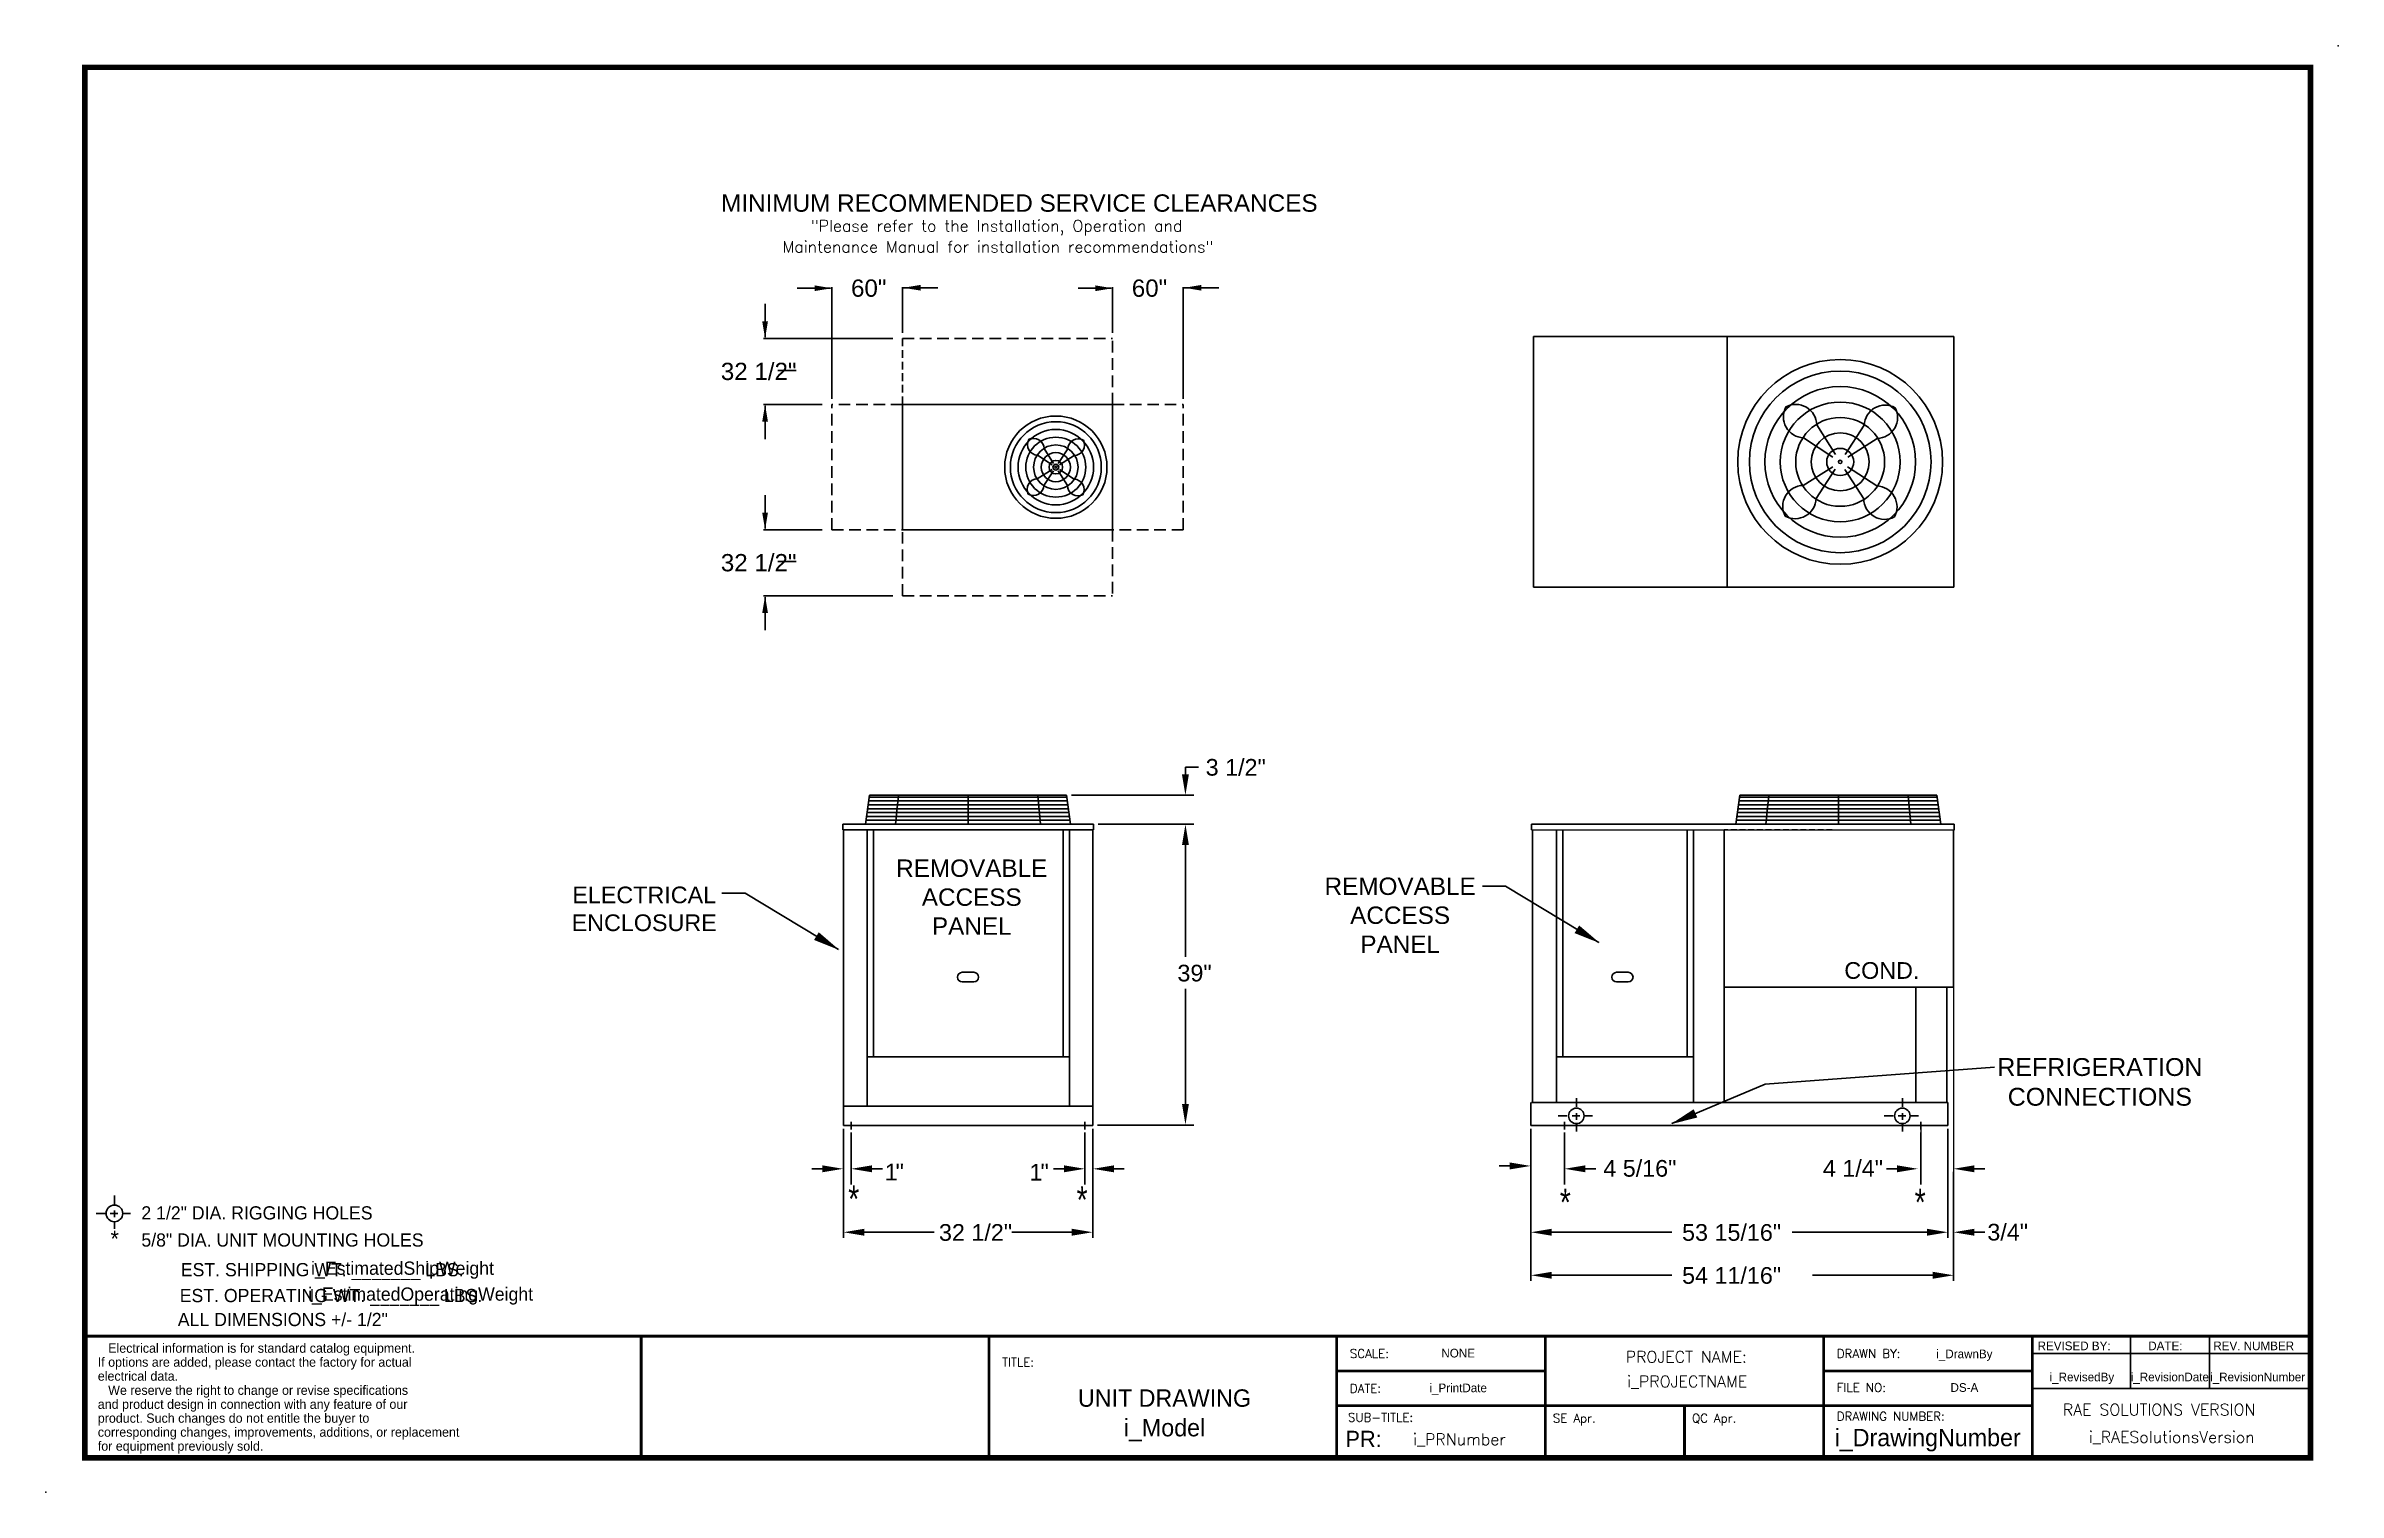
# Model space of a CAD drawing. Extents: x -113 to 184, y -10 to 177.
import ezdxf
from ezdxf.enums import TextEntityAlignment as Align

# ---------------------------------------------------------------- set-up
doc = ezdxf.new("R2010")
doc.units = 0
doc.header["$MEASUREMENT"] = 0
doc.linetypes.add('DASHED', pattern=[0.75, 0.5, -0.25])
doc.linetypes.add('HIDDEN', pattern=[0.375, 0.25, -0.125])
doc.layers.get('0').update_dxf_attribs({"linetype": 'CONTINUOUS'})
doc.styles.add('dimentions', font='ARIAL.TTF')
doc.styles.add('SIMPLEX', font='SIMPLEX')
doc.styles.add('SLDTEXTSTYLE0', font='ARIAL.TTF', dxfattribs={"width": 0.75})

msp = doc.modelspace()

# ---------------------------------------------------------------- linework, layer by layer
at = {"lineweight": 30}
for p, q in [((-13.05, 146.09), (-15.29, 146.09)), ((0.68, 146.15), (2.92, 146.15)), ((23.28, 146.09), (21.04, 146.09)), ((37.01, 146.15), (39.25, 146.15)), ((-19.45, 141.82), (-19.45, 144.05)), ((79.97, 107.39), (79.97, 139.83)), ((79.97, 139.83), (134.35, 139.83)), ((105.02, 107.39), (105.02, 139.83)), ((134.35, 107.39), (134.35, 139.83)), ((-17.78, 135.46), (-15.41, 135.46)), ((-1.67, 114.82), (-1.67, 131.04)), ((-1.67, 131.04), (25.51, 131.04)), ((25.51, 114.82), (25.51, 131.04)), ((-19.45, 128.81), (-19.45, 126.57)), ((119.04, 124.58), (116.62, 128.4)), ((120.29, 124.57), (122.77, 128.35)), ((17.86, 123.42), (16.65, 125.33)), ((18.48, 123.41), (19.72, 125.3)), ((118.7, 124.24), (114.91, 126.72)), ((120.63, 124.23), (124.45, 126.65)), ((17.68, 122.62), (15.77, 121.41)), ((17.69, 123.25), (15.8, 124.49)), ((17.85, 122.45), (16.61, 120.56)), ((18.48, 122.45), (19.69, 120.54)), ((18.65, 123.24), (20.56, 124.45)), ((18.65, 122.62), (20.54, 121.38)), ((118.69, 122.99), (114.87, 120.57)), ((119.03, 122.65), (116.55, 118.87)), ((120.27, 122.64), (122.7, 118.82)), ((120.62, 122.98), (124.4, 120.5)), ((-19.45, 117.06), (-19.45, 119.29)), ((-1.67, 114.82), (25.51, 114.82)), ((-17.78, 110.7), (-15.41, 110.7)), ((79.97, 107.39), (134.35, 107.39)), ((-19.45, 104.05), (-19.45, 101.81)), ((34.94, 83.17), (34.94, 84.09)), ((34.94, 84.09), (36.63, 84.09)), ((-5.94, 80.47), (-6.44, 76.72)), ((-5.97, 80.22), (19.6, 80.22)), ((-5.94, 80.47), (19.56, 80.47)), ((-2.2, 80.47), (-2.56, 76.72)), ((6.81, 80.47), (6.81, 76.72)), ((15.83, 80.47), (16.18, 76.72)), ((19.56, 80.47), (20.06, 76.72)), ((20.18, 80.47), (36.01, 80.47)), ((106.67, 80.47), (106.17, 76.72)), ((132.2, 80.22), (106.64, 80.22)), ((132.17, 80.47), (106.67, 80.47)), ((110.41, 80.47), (110.05, 76.72)), ((119.42, 80.47), (119.42, 76.72)), ((128.44, 80.47), (128.79, 76.72)), ((132.17, 80.47), (132.67, 76.72)), ((-6.37, 77.22), (20, 77.22)), ((-6.3, 77.72), (19.93, 77.72)), ((-6.24, 78.22), (19.86, 78.22)), ((-6.17, 78.72), (19.8, 78.72)), ((-6.1, 79.22), (19.73, 79.22)), ((-6.04, 79.72), (19.66, 79.72)), ((-3.44, 78.22), (17.06, 78.22)), ((132.6, 77.22), (106.24, 77.22)), ((132.54, 77.72), (106.3, 77.72)), ((132.47, 78.22), (106.37, 78.22)), ((132.4, 78.72), (106.44, 78.72)), ((132.34, 79.22), (106.5, 79.22)), ((132.27, 79.72), (106.57, 79.72)), ((129.67, 78.22), (109.17, 78.22)), ((23.03, 76.72), (-9.41, 76.72)), ((-9.41, 76.72), (-9.41, 75.97)), ((-9.41, 75.97), (23.03, 75.97)), ((22.94, 76.72), (-9.31, 76.72)), ((-9.31, 40.21), (-9.31, 75.97)), ((-6.44, 76.72), (20.06, 76.72)), ((-6.25, 75.97), (-6.25, 52.92)), ((-3.44, 76.72), (-4.94, 76.72)), ((19.94, 40.21), (19.94, 75.97)), ((22.94, 40.21), (22.94, 75.97)), ((23.03, 75.97), (23.03, 76.72)), ((23.65, 76.72), (36.01, 76.72)), ((34.94, 74.69), (34.94, 59.54)), ((134.42, 76.71), (79.73, 76.72)), ((79.73, 76.72), (79.73, 75.97)), ((79.73, 76.6), (79.73, 76.55)), ((79.73, 75.97), (134.42, 75.96)), ((79.83, 40.71), (79.83, 75.97)), ((82.95, 75.97), (82.95, 40.71)), ((100.68, 75.97), (100.68, 40.71)), ((104.64, 75.97), (104.64, 40.71)), ((132.67, 76.72), (106.17, 76.72)), ((134.42, 76.71), (119.42, 76.72)), ((129.67, 76.72), (131.17, 76.72)), ((134.33, 75.96), (134.33, 55.61)), ((134.33, 55.73), (134.33, 75.96)), ((134.42, 75.96), (134.42, 76.71)), ((-22.04, 67.8), (-25.04, 67.8)), ((-9.97, 60.51), (-22.04, 67.8)), ((7.56, 57.55), (6.06, 57.55)), ((92.23, 57.55), (90.73, 57.55)), ((6.06, 56.3), (7.56, 56.3)), ((34.94, 39.84), (34.94, 55.39)), ((90.73, 56.3), (92.23, 56.3)), ((132.02, 55.64), (104.64, 55.64)), ((118.64, 55.64), (132.52, 55.64)), ((131.27, 55.64), (118.64, 55.64)), ((129.45, 55.64), (129.45, 40.71)), ((134.33, 55.61), (132.52, 55.61)), ((133.45, 40.71), (133.45, 55.61)), ((-6.25, 52.92), (-6.25, 40.21)), ((-6.19, 46.6), (19.94, 46.6)), ((100.68, 46.6), (82.95, 46.6)), ((22.94, 40.21), (-9.31, 40.21)), ((-9.31, 40.21), (-9.31, 37.71)), ((-9.31, 40.21), (-6.31, 40.21)), ((-6.31, 40.21), (-5.19, 40.21)), ((19.94, 40.21), (18.81, 40.21)), ((22.94, 40.21), (22.94, 37.71)), ((22.94, 37.71), (22.94, 40.21)), ((79.64, 40.71), (79.64, 37.71)), ((79.7, 40.71), (80.95, 40.71)), ((80.95, 40.71), (133.58, 40.71)), ((83.16, 38.96), (84.31, 38.96)), ((84.98, 38.96), (85.95, 38.96)), ((85.52, 41.26), (85.52, 40.13)), ((85.52, 39.33), (85.52, 38.47)), ((86.61, 38.96), (87.6, 38.96)), ((108.77, 40.71), (118.05, 40.71)), ((129.45, 40.71), (108.77, 40.71)), ((125.35, 38.96), (126.5, 38.96)), ((127.17, 38.96), (128.14, 38.96)), ((127.7, 41.26), (127.7, 40.13)), ((127.7, 39.33), (127.7, 38.47)), ((128.8, 38.96), (129.78, 38.96)), ((133.58, 40.71), (133.58, 37.71)), ((-9.31, 37.71), (22.94, 37.71)), ((-9.31, 37.71), (-8.31, 37.71)), ((-9.31, 37.27), (-9.31, 23.16)), ((-8.31, 38.21), (-8.31, 37.21)), ((-8.31, 36.83), (-8.31, 30.08)), ((21.94, 38.21), (21.94, 37.21)), ((21.94, 36.83), (21.94, 30.08)), ((22.94, 37.27), (22.94, 23.16)), ((23.56, 37.77), (36.01, 37.77)), ((133.58, 37.71), (79.64, 37.71)), ((79.64, 37.71), (83.95, 37.71)), ((79.64, 37.71), (83.89, 37.71)), ((79.64, 37.27), (79.64, 23.16)), ((83.98, 38.21), (83.98, 37.21)), ((83.99, 36.83), (83.99, 30.08)), ((85.52, 37.86), (85.52, 36.96)), ((127.7, 37.86), (127.7, 36.96)), ((130.08, 38.21), (130.08, 37.21)), ((133.58, 37.71), (130.08, 37.71)), ((130.08, 36.83), (130.08, 30.08)), ((133.58, 37.27), (133.58, 23.16)), ((-11.38, 32.11), (-13.4, 32.11)), ((-6.29, 32.11), (-4.26, 32.11)), ((19.91, 32.11), (17.89, 32.11)), ((25, 32.11), (27.03, 32.11)), ((77.57, 32.48), (75.55, 32.48)), ((79.64, 31.7), (79.64, 17.59)), ((86.01, 32.11), (88.04, 32.11)), ((127.66, 32.11), (125.64, 32.11)), ((134.33, 31.7), (134.33, 17.59)), ((136.34, 32.11), (138.37, 32.11)), ((-103.64, 28.64), (-103.64, 27.5)), ((-103.64, 26.71), (-103.64, 25.85)), ((-106, 26.34), (-104.84, 26.34)), ((-104.18, 26.34), (-103.21, 26.34)), ((-103.64, 25.23), (-103.64, 24.34)), ((-102.55, 26.34), (-101.56, 26.34)), ((-7.29, 23.9), (2.43, 23.9)), ((20.91, 23.9), (12.46, 23.9)), ((81.67, 23.9), (97.89, 23.9)), ((131.55, 23.9), (113.46, 23.9)), ((136.34, 23.9), (138.37, 23.9)), ((81.67, 18.33), (97.89, 18.33)), ((132.3, 18.33), (116.08, 18.33)), ((-35.48, -5.31), (-35.48, 10.44)), ((9.52, -5.31), (9.52, 10.44)), ((54.52, 10.44), (144.52, 10.44)), ((54.52, -5.31), (54.52, 10.44)), ((81.52, 10.44), (81.52, -5.31)), ((117.52, 10.44), (117.52, 1.44)), ((144.52, 10.44), (144.52, -5.31)), ((144.52, 10.44), (180.52, 10.44)), ((144.52, 10.44), (144.52, 8.19)), ((157.22, 10.44), (157.22, 3.69)), ((167.45, 10.44), (167.45, 3.69)), ((81.52, 5.94), (54.52, 5.94)), ((117.52, 5.94), (144.52, 5.94)), ((117.52, 1.44), (117.52, 5.94)), ((144.52, 8.19), (180.52, 8.19)), ((144.52, 3.69), (180.52, 3.69)), ((144.52, 1.44), (54.52, 1.44)), ((99.52, 1.44), (99.52, -5.31)), ((117.52, 1.44), (117.52, -5.31))]:
    msp.add_line(p, q, dxfattribs=at)
at = {"linetype": 'DASHED', "lineweight": 30, "ltscale": 2}
for p, q in [((-10.98, 146.09), (-13.79, 146.09)), ((-10.98, 146.09), (-13.79, 146.09)), ((-1.59, 146.15), (1.21, 146.15)), ((25.35, 146.09), (22.55, 146.09)), ((25.35, 146.09), (22.55, 146.09)), ((34.74, 146.15), (37.55, 146.15)), ((-19.45, 139.74), (-19.45, 142.55)), ((-19.45, 139.74), (-19.45, 142.55)), ((-1.67, 139.58), (-1.67, 131.04)), ((-19.45, 130.88), (-19.45, 128.08)), ((-19.45, 130.88), (-19.45, 128.08)), ((-19.45, 114.98), (-19.45, 117.79)), ((-19.45, 114.98), (-19.45, 117.79)), ((-19.45, 106.12), (-19.45, 103.32)), ((-19.45, 106.12), (-19.45, 103.32))]:
    msp.add_line(p, q, dxfattribs=at)
at = {"linetype": 'Continuous', "lineweight": 30, "ltscale": 3}
for p, q in [((-10.82, 131.79), (-10.82, 146.25)), ((-1.67, 140.33), (-1.67, 146.25)), ((25.51, 140.33), (25.51, 146.25)), ((34.66, 131.79), (34.66, 146.25)), ((-2.93, 139.58), (-19.65, 139.58)), ((-12.08, 131.04), (-19.65, 131.04)), ((-12.08, 114.82), (-19.65, 114.82)), ((-2.93, 106.28), (-19.65, 106.28))]:
    msp.add_line(p, q, dxfattribs=at)
at = {"linetype": 'DASHED', "lineweight": 30, "ltscale": 3}
for p, q in [((-1.67, 139.58), (25.51, 139.58)), ((25.51, 131.04), (25.51, 139.58)), ((-10.82, 114.82), (-10.82, 131.04)), ((-1.67, 131.04), (-10.82, 131.04)), ((25.51, 131.04), (34.66, 131.04)), ((34.66, 114.82), (34.66, 131.04)), ((-10.82, 114.82), (-1.67, 114.82)), ((-1.67, 106.28), (-1.67, 114.82)), ((25.51, 114.82), (25.51, 106.28)), ((34.66, 114.82), (25.51, 114.82)), ((-1.67, 106.28), (25.51, 106.28))]:
    msp.add_line(p, q, dxfattribs=at)
at = {"linetype": 'Continuous', "lineweight": 30}
for p, q in [((-5.44, 75.97), (-5.44, 46.6)), ((19.13, 75.97), (19.13, 46.6)), ((83.76, 75.97), (83.76, 46.6)), ((99.87, 75.97), (99.87, 46.6))]:
    msp.add_line(p, q, dxfattribs=at)
at = {"linetype": 'HIDDEN', "lineweight": 30, "ltscale": 3}
for p in [(118.64, 75.97), (104.64, 44.47)]:
    msp.add_line(p, (104.64, 75.97), dxfattribs=at)
for p, q in [((134.33, 55.61), (134.33, 23.17)), ((130.08, 37.71), (130.08, 34.61))]:
    msp.add_line(p, q)
at = {"const_width": 0.72}
msp.add_lwpolyline([(-107.48, -5.31), (180.52, -5.31), (180.52, 174.69), (-107.48, 174.69), (-107.48, -5.31)], dxfattribs=at)
at = {"lineweight": 30}
for points in [[(88.43, 61.4), (76.37, 68.69), (73.36, 68.69)], [(97.89, 37.97), (109.95, 43.06), (139.63, 45.26)]]:
    msp.add_lwpolyline(points, dxfattribs=at)
at = {"lineweight": 30, "const_width": 0.36}
for points in [[(-35.05, 10.44), (-107.48, 10.44)], [(180.52, 10.44), (-35.48, 10.44), (-35.48, -5.31)], [(9.52, 10.44), (9.52, -5.31)], [(54.52, 10.44), (54.52, -5.31)], [(81.52, 10.44), (81.52, -5.31)], [(117.52, 10.44), (117.52, -5.31)], [(144.52, -5.31), (144.52, 10.44), (180.52, 10.44)], [(81.52, 5.94), (54.52, 5.94)], [(144.52, 5.94), (117.52, 5.94), (117.52, -5.31)], [(144.52, 1.44), (54.52, 1.44)], [(99.52, 1.44), (99.52, -5.31)]]:
    msp.add_lwpolyline(points, dxfattribs=at)
at = {"lineweight": 30}
for centre, radius in [((119.66, 123.61), 13.25), ((119.66, 123.61), 11.75), ((119.66, 123.61), 9.75), ((119.66, 123.61), 7.75), ((18.17, 122.93), 6.62), ((18.17, 122.93), 5.88), ((18.17, 122.93), 4.88), ((119.66, 123.61), 5.75), ((18.17, 122.93), 3.88), ((18.17, 122.93), 2.88), ((18.17, 122.93), 1.88), ((119.66, 123.61), 3.75), ((119.66, 123.61), 1.75), ((18.17, 122.93), 0.875), ((18.17, 122.93), 0.375), ((18.17, 122.93), 0.113), ((119.66, 123.61), 0.227), ((85.52, 38.96), 1), ((127.7, 38.96), 1), ((-103.64, 26.34), 1.08)]:
    msp.add_circle(centre, radius, dxfattribs=at)
for centre, radius, start, end in [((115.02, 129.43), 2.71, 151.3004, 267.8147), ((113.91, 128.34), 2.71, 1.3412, 117.8555), ((125.48, 128.25), 2.71, 61.3004, 177.8147), ((124.38, 129.36), 2.71, 271.3412, 27.8555), ((15.85, 125.84), 1.36, 151.3004, 267.8147), ((15.29, 125.3), 1.36, 1.3412, 117.8555), ((21.08, 125.25), 1.36, 61.3004, 177.8147), ((20.53, 125.81), 1.36, 271.3412, 27.8555), ((15.81, 120.06), 1.36, 91.3412, 207.8555), ((15.26, 120.61), 1.36, 241.3004, 357.8147), ((21.04, 120.57), 1.36, 181.3412, 297.8555), ((20.49, 120.02), 1.36, 331.3004, 87.8147), ((114.93, 117.86), 2.71, 91.3412, 207.8555), ((113.84, 118.97), 2.71, 241.3004, 357.8147), ((125.41, 118.88), 2.71, 181.3412, 297.8555), ((124.3, 117.79), 2.71, 331.3004, 87.8147), ((6.06, 56.92), 0.625, 90, 270), ((7.56, 56.92), 0.625, 270, 90), ((90.73, 56.92), 0.625, 90, 270), ((92.23, 56.92), 0.625, 270, 90)]:
    msp.add_arc(centre, radius, start, end, dxfattribs=at)
for p in [(184.09, 177.47), (144.52, -5.31), (-112.51, -9.75)]:
    msp.add_point(p)
for points in [[(-13.05, 146.46), (-13.05, 145.72), (-10.82, 146.09)], [(0.68, 146.52), (0.68, 145.78), (-1.55, 146.15)], [(23.28, 146.46), (23.28, 145.72), (25.51, 146.09)], [(37.01, 146.52), (37.01, 145.78), (34.78, 146.15)], [(-19.08, 141.82), (-19.82, 141.82), (-19.45, 139.58)], [(-19.08, 128.81), (-19.82, 128.81), (-19.45, 131.04)], [(-19.08, 117.06), (-19.82, 117.06), (-19.45, 114.82)], [(-19.08, 104.05), (-19.82, 104.05), (-19.45, 106.28)], [(34.49, 83.17), (35.39, 83.17), (34.94, 80.47)], [(34.49, 74.01), (35.39, 74.01), (34.94, 76.71)], [(-12.51, 62.73), (-9.82, 60.42), (-13.11, 61.73)], [(85.89, 63.61), (88.58, 61.31), (85.29, 62.62)], [(35.39, 40.52), (34.49, 40.52), (34.94, 37.82)], [(100.7, 39.82), (97.73, 37.88), (101.17, 38.75)], [(76.9, 32.03), (76.9, 32.93), (79.6, 32.48)], [(-12.05, 31.66), (-12.05, 32.56), (-9.35, 32.11)], [(-5.61, 32.56), (-5.61, 31.66), (-8.31, 32.11)], [(19.24, 32.56), (19.24, 31.66), (21.94, 32.11)], [(25.68, 31.66), (25.68, 32.56), (22.98, 32.11)], [(86.69, 32.56), (86.69, 31.66), (83.99, 32.11)], [(126.99, 32.56), (126.99, 31.66), (129.69, 32.11)], [(137.02, 31.66), (137.02, 32.56), (134.32, 32.11)], [(-6.61, 24.35), (-6.61, 23.45), (-9.31, 23.9)], [(20.24, 24.35), (20.24, 23.45), (22.94, 23.9)], [(82.34, 24.35), (82.34, 23.45), (79.64, 23.9)], [(130.88, 24.35), (130.88, 23.45), (133.58, 23.9)], [(137.02, 23.45), (137.02, 24.35), (134.32, 23.9)], [(82.34, 18.78), (82.34, 17.88), (79.64, 18.33)], [(131.63, 18.78), (131.63, 17.88), (134.33, 18.33)]]:
    msp.add_solid(points, dxfattribs=at)
at = {"lineweight": 30, "ltscale": 7}
for points in [[(-12.75, 145.77), (-12.75, 146.41), (-10.82, 146.09)], [(-12.75, 145.77), (-12.75, 146.41), (-10.82, 146.09)], [(23.58, 145.77), (23.58, 146.41), (25.51, 146.09)], [(23.58, 145.77), (23.58, 146.41), (25.51, 146.09)], [(-19.77, 141.51), (-19.13, 141.51), (-19.45, 139.58)], [(-19.77, 141.51), (-19.13, 141.51), (-19.45, 139.58)], [(-19.77, 129.11), (-19.13, 129.11), (-19.45, 131.04)], [(-19.77, 129.11), (-19.13, 129.11), (-19.45, 131.04)], [(-19.77, 116.75), (-19.13, 116.75), (-19.45, 114.82)], [(-19.77, 116.75), (-19.13, 116.75), (-19.45, 114.82)], [(-19.77, 104.35), (-19.13, 104.35), (-19.45, 106.28)], [(-19.77, 104.35), (-19.13, 104.35), (-19.45, 106.28)]]:
    msp.add_solid(points, dxfattribs=at)

# ---------------------------------------------------------------- texts
at = {"lineweight": 30}
for s, height, style, p in [('MINIMUM RECOMMENDED SERVICE CLEARANCES', 2.25, 'dimentions', (-25.14, 155.99)), ('3 1/2"', 2.16, 'dimentions', (37.56, 83)), ('1', 2.16, 'dimentions', (-3.97, 30.61)), ('"', 2.16, 'dimentions', (-2.56, 30.61)), ('1', 2.16, 'dimentions', (14.76, 30.59)), ('"', 2.16, 'dimentions', (16.19, 30.61)), ('4 5/16"', 2.16, 'dimentions', (89.01, 31.09)), ('4 1/4"', 2.16, 'dimentions', (117.42, 31.09)), ('32 1/2"', 2.16, 'dimentions', (3.05, 22.79)), ('53 15/16"', 2.16, 'dimentions', (99.2, 22.79)), ('3/4"', 2.16, 'dimentions', (138.7, 22.83)), ('54 11/16"', 2.16, 'dimentions', (99.2, 17.23)), ('TITLE:', 1.125, 'SIMPLEX', (11.21, 6.51)), ('SCALE:', 1.125, 'SIMPLEX', (56.21, 7.63)), ('DRAWN BY:', 1.125, 'SIMPLEX', (119.21, 7.63)), ('DATE:', 1.125, 'SIMPLEX', (56.21, 3.13)), ('FILE NO:', 1.125, 'SIMPLEX', (119.21, 3.24)), ('SUB-TITLE:', 1.125, 'SIMPLEX', (55.97, -0.63)), ('SE Apr.', 1.125, 'SIMPLEX', (82.48, -0.73)), ('QC Apr.', 1.125, 'SIMPLEX', (100.48, -0.73)), ('DRAWING NUMBER:', 1.125, 'SIMPLEX', (119.21, -0.49)), ('RAE SOLUTIONS VERSION', 1.494, 'SIMPLEX', (148.47, 0.19))]:
    msp.add_text(s, height=height, dxfattribs=dict(at, style=style)).set_placement(p)
at = {"lineweight": 30, "style": 'SIMPLEX'}
for s, p in [('"Please refer to the Installation, Operation and', (10.5, 153.42)), ('Maintenance Manual for installation recommendations"', (10.68, 150.71)), ('PROJECT NAME:', (99.75, 7.03)), ('i_PROJECTNAME', (99.86, 3.83)), ('i_PRNumber', (70.39, -3.65)), ('i_RAESolutionsVersion', (162.56, -3.36))]:
    msp.add_text(s, height=1.494, dxfattribs=at).set_placement(p, align=Align.CENTER)
at = {"lineweight": 30}
for s, height, p in [('2 1/2" DIA. RIGGING HOLES', 1.71, (-100.15, 25.55)), ('5/8" DIA. UNIT MOUNTING HOLES', 1.71, (-100.15, 22.04)), ('REVISED BY:', 1.125, (145.2, 8.63)), ('DATE:', 1.125, (159.52, 8.63)), ('REV. NUMBER', 1.125, (167.94, 8.63))]:
    msp.add_text(s, height=height, dxfattribs=at).set_placement(p)
for s, height, p in [('*', 2.1, (-103.6, 22.01)), ('EST. SHIPPING WT. _______ LBS.', 1.71, (-76.75, 18.2)), ('i_EstimatedShipWeight', 1.712, (-66.36, 18.39)), ('EST. OPERATING WT. _______ LBS.', 1.71, (-75.62, 14.85)), ('i_EstimatedOperatingWeight', 1.71, (-64.02, 15.04)), ('ALL DIMENSIONS +/- 1/2"', 1.71, (-81.85, 11.75)), ('NONE', 1.125, (70.23, 7.69)), ('i_DrawnBy', 1.125, (135.73, 7.59)), ('UNIT DRAWING', 2.25, (32.23, 1.31)), ('i_PrintDate', 1.125, (70.23, 3.19)), ('DS-A', 1.125, (135.73, 3.24)), ('i_RevisedBy', 1.125, (150.93, 4.6)), ('i_RevisionDate', 1.125, (162.31, 4.6)), ('i_RevisionNumber', 1.125, (173.67, 4.6)), ('i_Model', 2.25, (32.23, -2.52)), ('i_DrawingNumber', 2.25, (130.98, -3.8))]:
    msp.add_text(s, height=height, dxfattribs=at).set_placement(p, align=Align.CENTER)
at = {"lineweight": 25}
for s, p in [('   Electrical information is for standard catalog equipment.', (-105.79, 8.3)), ('electrical data.', (-105.79, 4.68)), ('If options are added, please contact the factory for actual', (-105.79, 6.49)), ('   We reserve the right to change or revise specifications', (-105.79, 2.85)), ('and product design in connection with any feature of our', (-105.79, 1.04)), ('product. Such changes do not entitle the buyer to', (-105.79, -0.76)), ('corresponding changes, improvements, additions, or replacement ', (-105.79, -2.57)), ('for equipment previously sold.', (-105.79, -4.38))]:
    msp.add_text(s, height=1.2057, dxfattribs=at).set_placement(p)
at = {"lineweight": 30}
msp.add_text('PR:', height=2.109, dxfattribs=at).set_placement((60.34, -3.91), align=Align.RIGHT)
at = {"lineweight": 30, "ltscale": 7, "char_height": 2.2353, "attachment_point": 5}
for s, insert in [('{\\fArial|b0|i0|c0|p34;60"}', (-6.04, 146.09)), ('{\\fArial|b0|i0|c0|p34;60"}', (30.29, 146.09)), ('{\\fArial|b0|i0|c0|p34;32 1/2"}', (-20.28, 135.31)), ('{\\fArial|b0|i0|c0|p34;32 1/2"}', (-20.28, 110.55))]:
    msp.add_mtext(s, dxfattribs=dict(at, insert=insert))
at = {"lineweight": 30, "attachment_point": 2, "style": 'dimentions'}
for s, insert, char_height, width in [('REMOVABLE ACCESS\\PPANEL', (7.29, 72.15), 2.25, 25.7943), ('REMOVABLE ACCESS\\PPANEL', (62.72, 69.81), 2.25, 25.7943), ('REFRIGERATION\\PCONNECTIONS', (153.26, 46.44), 2.3099, 28.6603)]:
    msp.add_mtext(s, dxfattribs=dict(at, insert=insert, char_height=char_height, width=width))
at = {"lineweight": 30}
for s, insert, char_height, attachment_point, style in [('ELECTRICAL\\PENCLOSURE', (-35.09, 62.85), 2.16, 8, 'dimentions'), ('39"', (36.12, 57.43), 2.16, 5, 'dimentions'), ('COND.', (120.19, 58.86), 2.16, 1, 'dimentions'), ('*', (-8.69, 29.96), 3.49, 1, 'SLDTEXTSTYLE0'), ('*', (83.38, 29.53), 3.49, 1, 'SLDTEXTSTYLE0')]:
    msp.add_mtext(s, dxfattribs=dict(at, insert=insert, char_height=char_height, attachment_point=attachment_point, style=style))
at = {"lineweight": 30, "extrusion": (0, 0, -1), "char_height": 3.49, "attachment_point": 1, "text_direction": (-1, 0, 0), "style": 'SLDTEXTSTYLE0'}
for insert in [(22.28, 29.85), (130.72, 29.53)]:
    msp.add_mtext('*', dxfattribs=dict(at, insert=insert))

doc.saveas('drawing.dxf')
